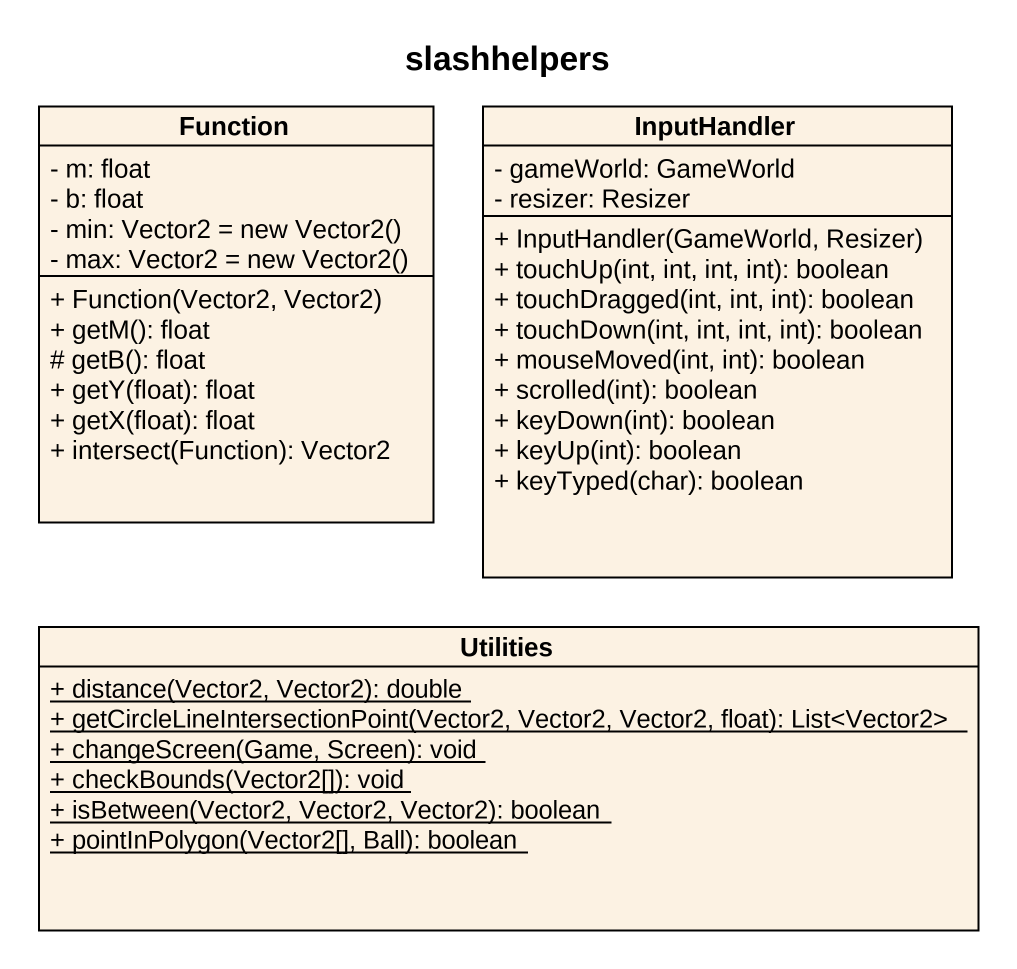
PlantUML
@startuml
title slashhelpers
hide circle
hide empty members
skinparam classAttributeIconSize 0
class Function {
  - m: float
  - b: float
  {field} - min: Vector2 = new Vector2()
  {field} - max: Vector2 = new Vector2()
  + Function(Vector2, Vector2)
  + getM(): float
  # getB(): float
  + getY(float): float
  + getX(float): float
  + intersect(Function): Vector2
}
class InputHandler {
  - gameWorld: GameWorld
  - resizer: Resizer
  + InputHandler(GameWorld, Resizer)
  + touchUp(int, int, int, int): boolean
  + touchDragged(int, int, int): boolean
  + touchDown(int, int, int, int): boolean
  + mouseMoved(int, int): boolean
  + scrolled(int): boolean
  + keyDown(int): boolean
  + keyUp(int): boolean
  + keyTyped(char): boolean
}
class Utilities {
  {static} + distance(Vector2, Vector2): double
  {static} + getCircleLineIntersectionPoint(Vector2, Vector2, Vector2, float): List<Vector2>
  {static} + changeScreen(Game, Screen): void
  {static} + checkBounds(Vector2[]): void
  {static} + isBetween(Vector2, Vector2, Vector2): boolean
  {static} + pointInPolygon(Vector2[], Ball): boolean
}
@enduml
